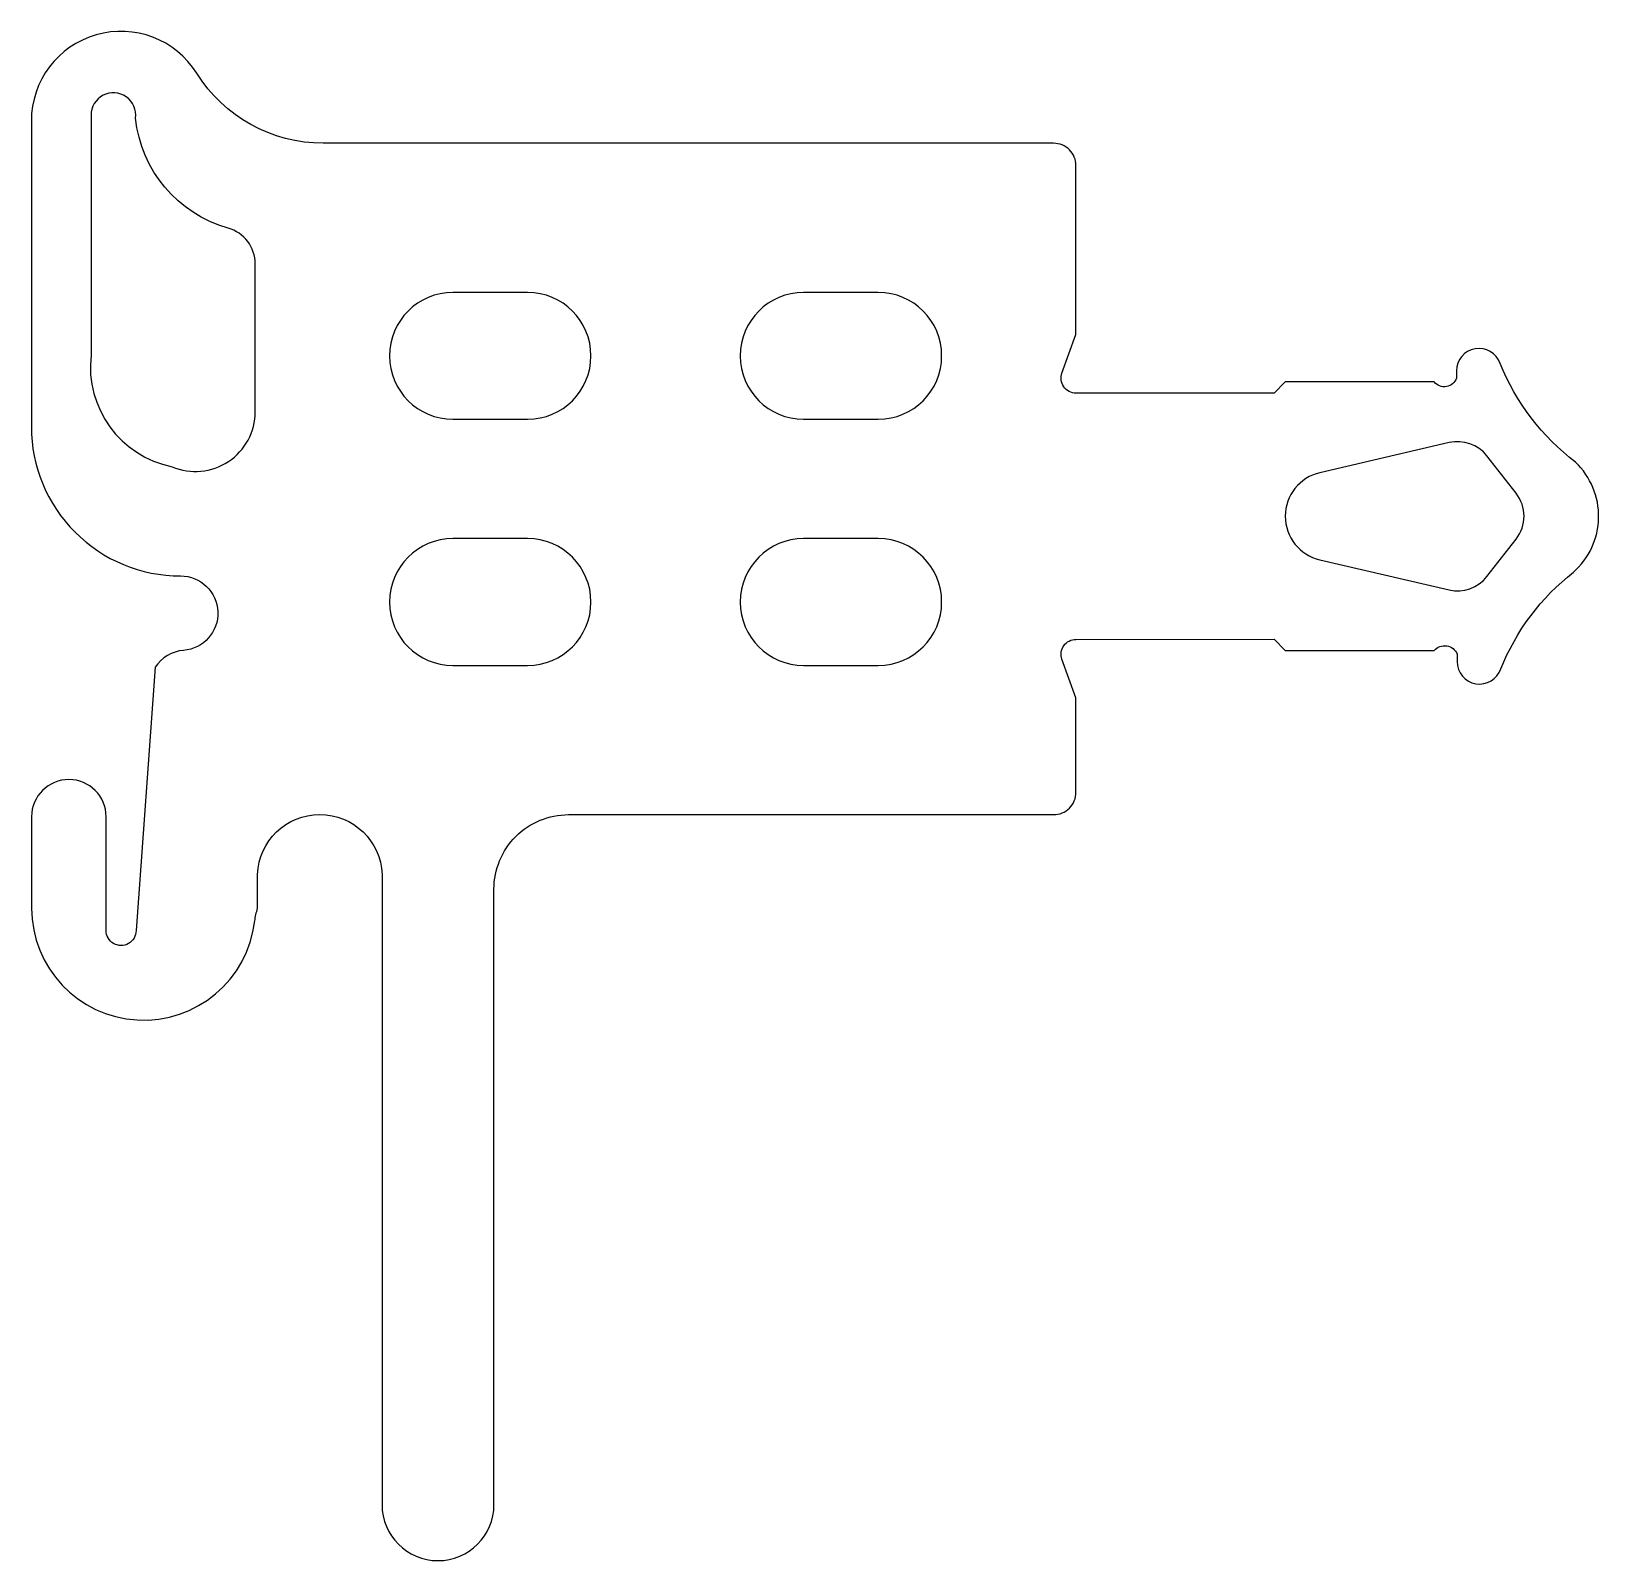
# Model space of a CAD drawing. Header units: millimetres. Extents: x -14 to 7, y -19 to 1.5.
import ezdxf

# ---------------------------------------------------------------- set-up
doc = ezdxf.new("R2010")
doc.units = ezdxf.units.MM

msp = doc.modelspace()

# ---------------------------------------------------------------- linework, layer by layer
for points in [[(-10.969, -9.802, -0.963648), (-9.3, -9.802), (-9.3, -18.25, 1), (-7.8, -18.25), (-7.8, -10, -0.414214), (-6.8, -9), (-0.3, -9, 0.414214), (0, -8.7), (0, -7.435), (-0.188, -6.918, -0.520293), (0, -6.65), (2.655, -6.649), (2.805, -6.799), (4.8, -6.799, -0.560664), (5.109, -6.849), (5.109, -6.948, 0.847054), (5.693, -7.047, -0.131282), (6.667, -5.75, 0.439074), (6.696, -4.277, -0.133324), (5.683, -2.951, 0.847054), (5.1, -3.051), (5.1, -3.15, -0.577816), (4.8, -3.2), (2.805, -3.2), (2.655, -3.35), (0, -3.35, -0.52048), (-0.188, -3.081), (0, -2.565), (0, -0.3, 0.414214), (-0.3, 0), (-10.089, 0), (-10.089, 0, -0.258199), (-11.783, 0.938, 0.752939), (-14, 0.3), (-14, -3.8, 0.414214), (-12, -5.8, -0.961648), (-11.961, -6.798, 0.233259), (-12.341, -7.025), (-12.597, -10.554, -1.005729), (-12.997, -10.552), (-12.997, -9.029, 1), (-13.997, -9.029), (-13.997, -10.254, 0.944322), (-11.006, -10.425, -0.025459), (-10.969, -10.254)], [(-11, -1.619, 0.335242), (-11.363, -1.138, -0.306688), (-12.603, 0.337, 1.068521), (-13.2, 0.377), (-13.2, -2.842, 0.39003), (-12.113, -4.336, 0.537319), (-11, -3.6), (-11, -1.619)], [(-7.35, -2), (-8.35, -2, 1), (-8.35, -3.7), (-7.35, -3.7, 1), (-7.35, -2)], [(-2.65, -3.7, 1), (-2.65, -2), (-3.65, -2, 1), (-3.65, -3.7), (-2.65, -3.7)], [(3.269, -5.584), (5.001, -5.987, 0.29188), (5.508, -5.808), (5.899, -5.308, 0.344328), (5.899, -4.692), (5.508, -4.192, 0.29188), (5.001, -4.013), (3.269, -4.416, 0.794214), (3.269, -5.584)], [(-7.35, -5.3), (-8.35, -5.3, 1), (-8.35, -7), (-7.35, -7, 1), (-7.35, -5.3)], [(-3.65, -5.3, 1), (-3.65, -7), (-2.65, -7, 1), (-2.65, -5.3), (-3.65, -5.3)]]:
    msp.add_lwpolyline(points, format="xyb", close=True)

doc.saveas('drawing.dxf')
